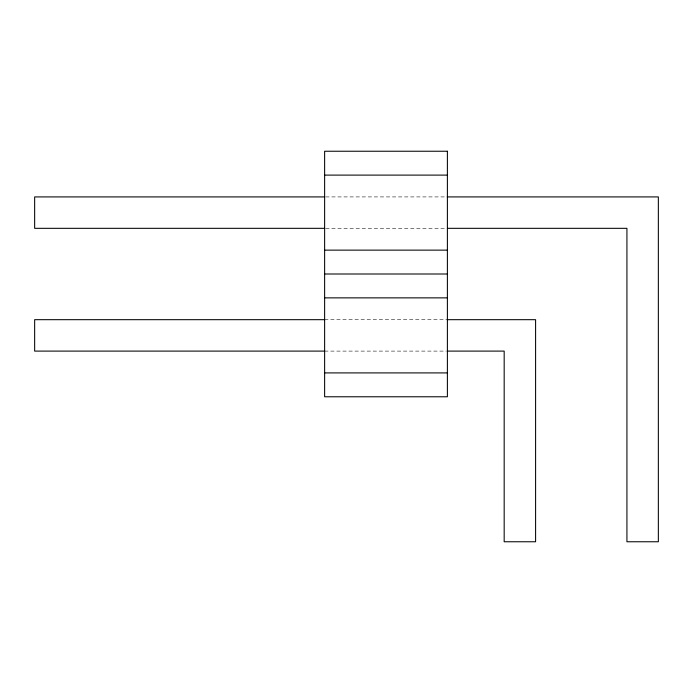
<?xml version="1.0" encoding="UTF-8"?>
<svg xmlns="http://www.w3.org/2000/svg" width="693" height="693" viewBox="0 0 693 693"><rect width="100%" height="100%" fill="white"/><g stroke="black" fill="none" stroke-linecap="round" stroke-linejoin="round"><path stroke-width="0.52" stroke-dasharray="3.46 2.6" d="M325.71 196.916L447.392 196.916M325.71 228.326L446.309 228.326M324.627 319.681L447.392 319.681M324.627 351.1L446.309 351.1"/><path stroke-width="1.04" d="M324.627 175.104L447.392 175.104M324.627 196.916L34.65 196.916L34.65 228.326L324.627 228.326M447.392 196.916L658.35 196.916L658.35 541.761L626.931 541.761L626.931 228.326L447.392 228.326M324.627 250.138L447.392 250.138M324.627 274.004L447.392 274.004M324.627 297.869L447.392 297.869M324.627 319.681L34.65 319.681L34.65 351.1L324.627 351.1M447.392 319.681L535.594 319.681L535.594 541.761L504.175 541.761L504.175 351.1L447.392 351.1M324.627 372.912L447.392 372.912M447.392 151.239L324.627 151.239L324.627 396.777L447.392 396.777L447.392 151.239"/></g></svg>
